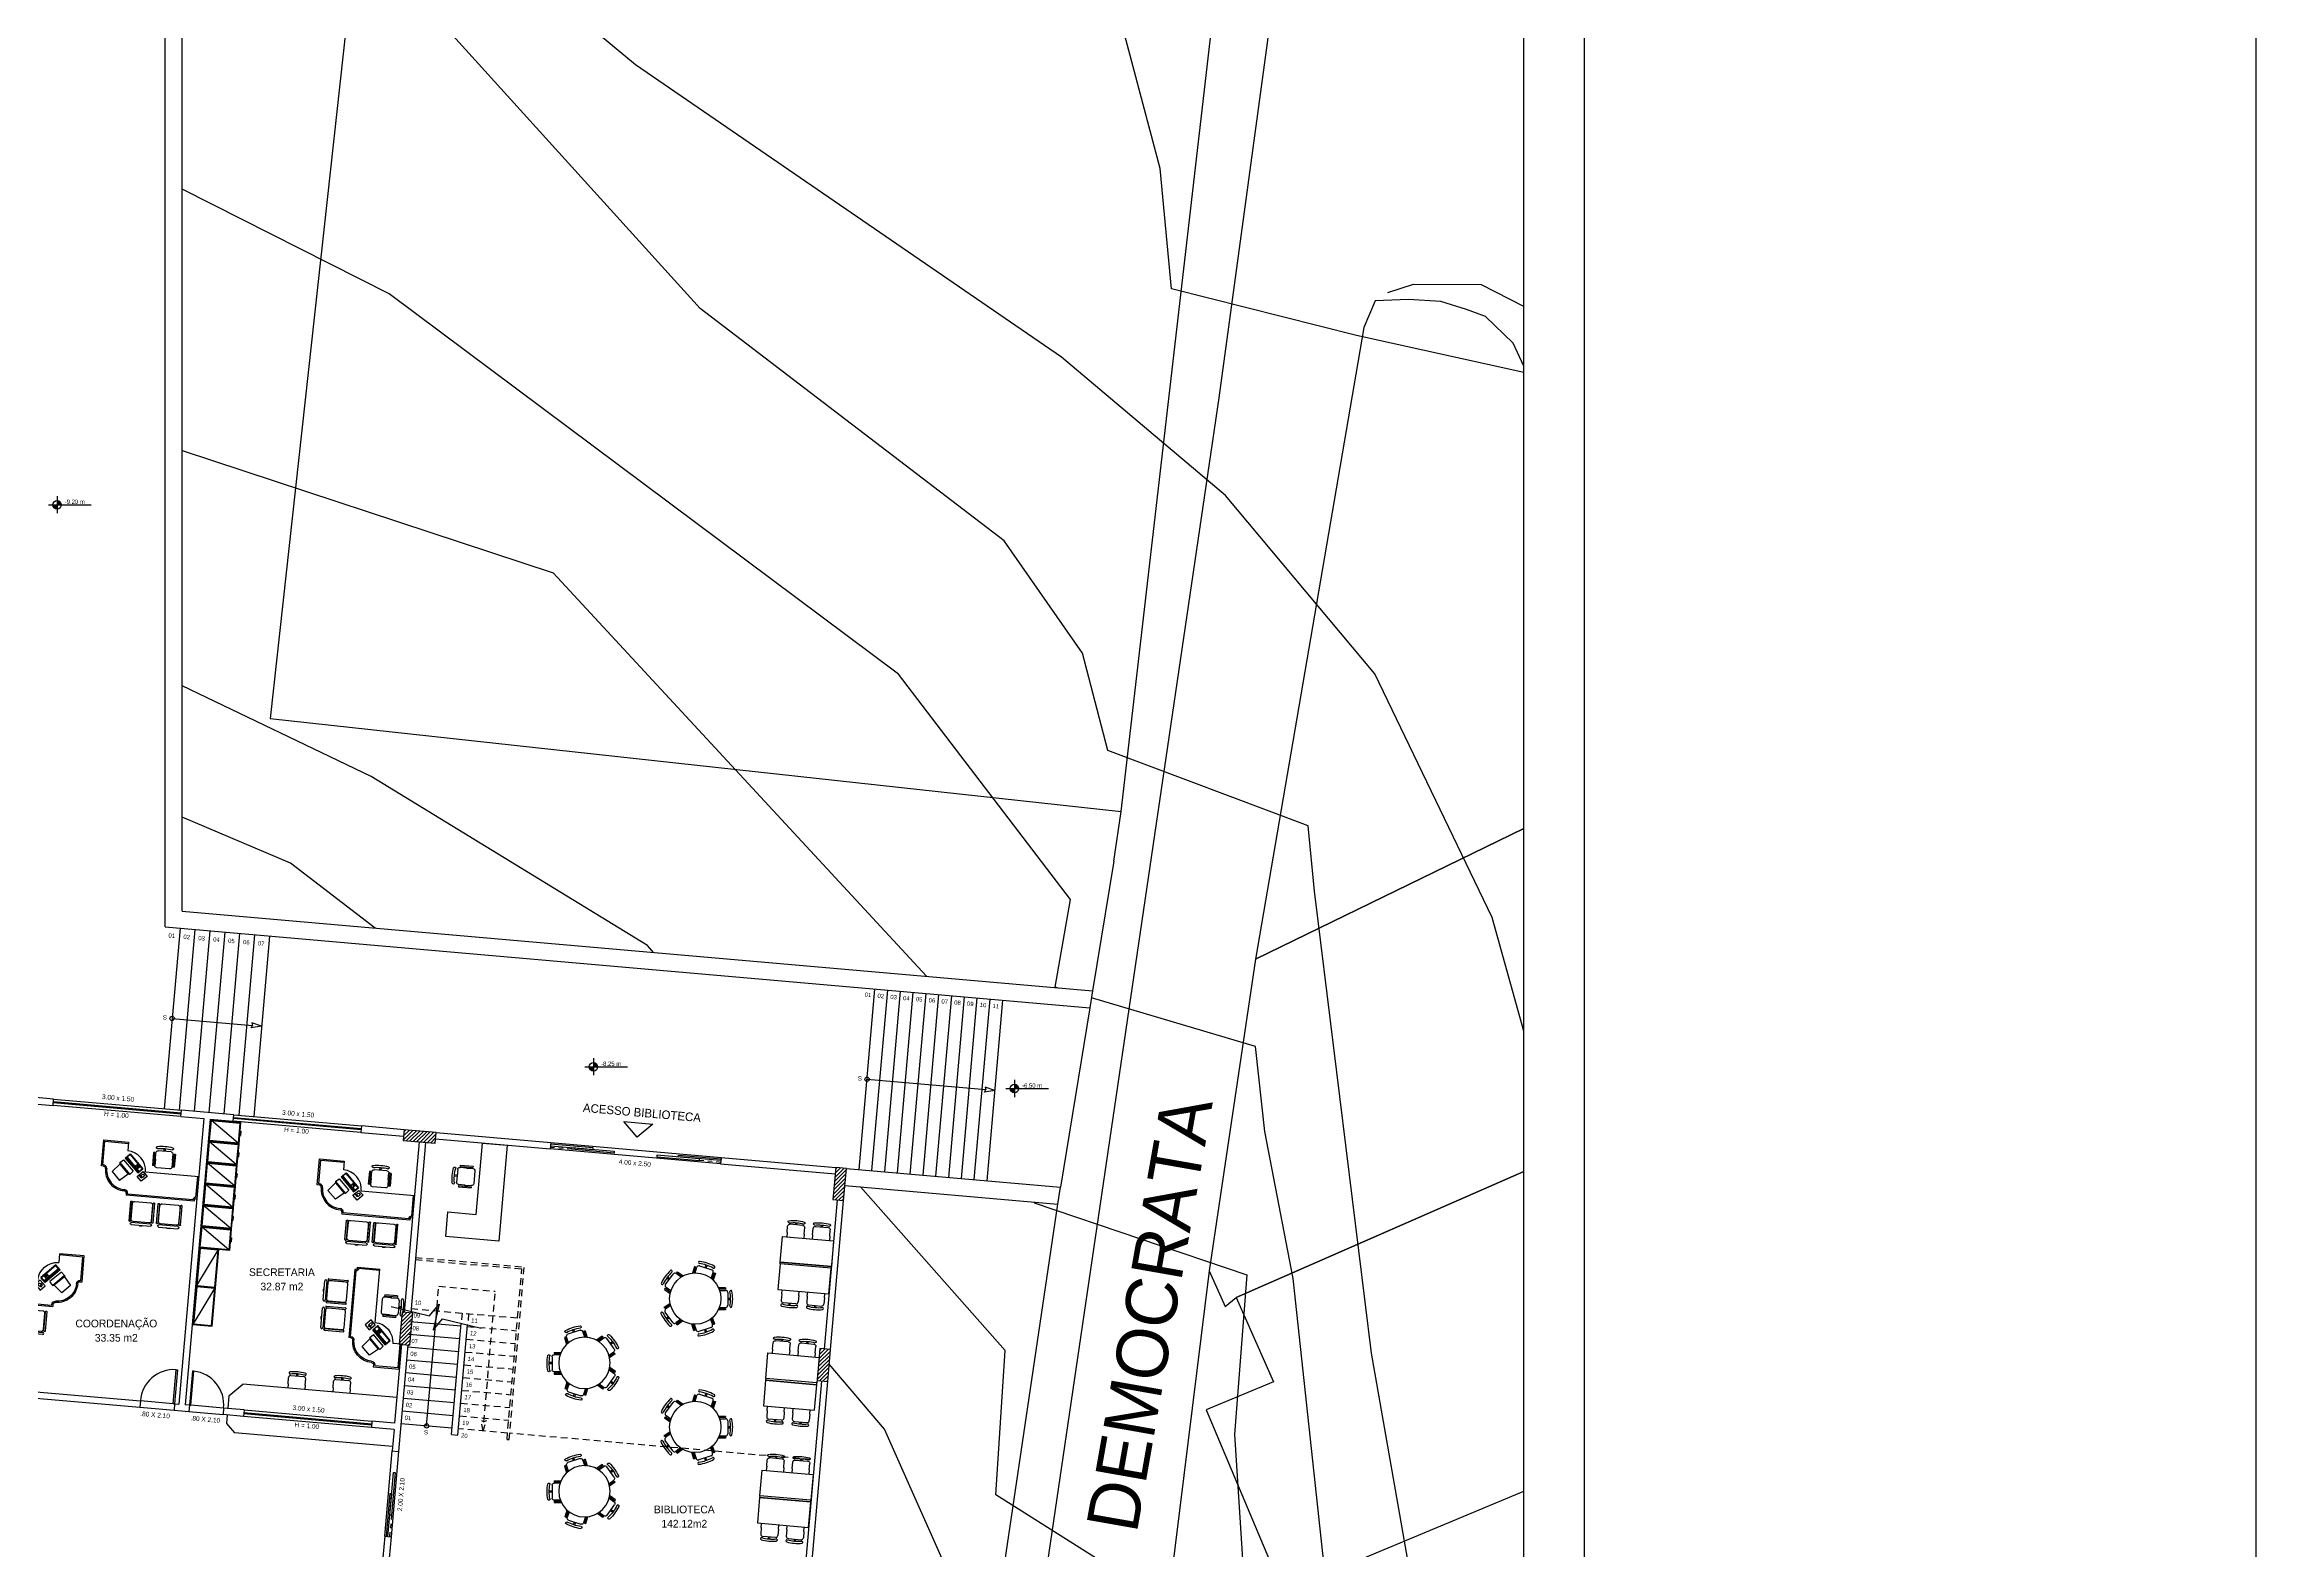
# Model space of a CAD drawing. Header units: millimetres. Extents: x 387 to 811, y 539 to 827.
# Drawn here: x 758.9 to 810.5, y 737.5 to 772.7 of the extents above; entities that cross this region are included whole.
import ezdxf
from ezdxf.enums import TextEntityAlignment as Align

# ---------------------------------------------------------------- set-up
doc = ezdxf.new("R2010")
doc.units = ezdxf.units.MM
doc.linetypes.add('HIDDEN', pattern=[9.525, 6.35, -3.175])
for name, color, linetype in [('12', 115, 'Continuous'), ('7', 8, 'Continuous'), ('CORTE_PAPEL', 7, 'Continuous'), ('cuvas de nível', 51, 'Continuous'), ('ESQUADRIAS', 6, 'Continuous'), ('FORMATO', 6, 'Continuous'), ('LINHA FINA', 8, 'Continuous'), ('MOBILIARIO', 3, 'Continuous'), ('parede vista', 2, 'Continuous'), ('PAREDES EM CORTE', 5, 'Continuous'), ('pilar', 4, 'Continuous'), ('PROJEÇÕES', 8, 'HIDDEN'), ('SIMBOLOS', 4, 'Continuous'), ('TEXTO', 4, 'Continuous')]:
    doc.layers.add(name, color=color, linetype=linetype)

# ---------------------------------------------------------------- blocks, each defined once
blk = doc.blocks.new('mesa da biblioteca')
at = {"layer": 'MOBILIARIO'}
for p, q in [((1161.278, -103.16), (1161.232, -103.16)), ((1161.278, -103.19), (1161.232, -103.19)), ((1161.278, -103.325), (1161.278, -103.025)), ((1161.478, -102.975), (1161.328, -102.975)), ((1161.278, -103.76), (1161.232, -103.76)), ((1161.278, -103.79), (1161.232, -103.79)), ((1161.278, -103.625), (1161.278, -103.925)), ((1161.478, -103.375), (1161.328, -103.375)), ((1161.478, -103.575), (1161.328, -103.575)), ((1161.478, -103.975), (1161.328, -103.975))]:
    blk.add_line(p, q, dxfattribs=at)
for points in [[(1161.478, -102.975), (1161.578, -102.975)], [(1161.478, -103.375), (1161.578, -103.375)], [(1161.478, -103.575), (1161.578, -103.575)], [(1161.478, -103.975), (1161.578, -103.975)]]:
    blk.add_lwpolyline(points, dxfattribs=at)
blk.add_lwpolyline([(1161.578, -104.075), (1162.178, -104.075), (1162.178, -102.875), (1161.578, -102.875)], close=True, dxfattribs=at)
for centre, radius, start, end in [((1162.181, -103.175), 1, 169.6601, 190.3399), ((1161.222, -103), 0.025, 349.6601, 169.6601), ((1161.222, -103.35), 0.025, 190.3399, 10.3399), ((1162.181, -103.175), 0.95, 169.6601, 190.3399), ((1161.328, -103.025), 0.05, 90, 180), ((1161.328, -103.325), 0.05, 180, 270), ((1162.181, -103.775), 1, 169.6601, 190.3399), ((1161.222, -103.6), 0.025, 349.6601, 169.6601), ((1162.181, -103.775), 0.95, 169.6601, 190.3399), ((1161.328, -103.625), 0.05, 90, 180), ((1161.222, -103.95), 0.025, 190.3399, 10.3399), ((1161.328, -103.925), 0.05, 180, 270)]:
    blk.add_arc(centre, radius, start, end, dxfattribs=at)
blk = doc.blocks.new('mesa redonda da biblioteca')
at = {"layer": 'MOBILIARIO'}
for p, q in [((1159.244, -112.664), (1159.269, -112.647)), ((1159.37, -112.744), (1159.289, -112.632)), ((1159.3, -112.562), (1159.543, -112.386)), ((1159.409, -112.483), (1159.37, -112.43)), ((1159.433, -112.465), (1159.395, -112.412)), ((1159.697, -112.513), (1159.612, -112.397)), ((1159.633, -112.382), (1159.657, -112.365)), ((1159.695, -112.51), (1159.715, -112.495)), ((1160.034, -112.517), (1160.017, -112.505)), ((1160.038, -112.518), (1160.12, -112.406)), ((1160.075, -112.374), (1160.099, -112.392)), ((1160.19, -112.395), (1160.432, -112.571)), ((1160.299, -112.474), (1160.337, -112.421)), ((1160.323, -112.492), (1160.362, -112.439)), ((1160.359, -112.758), (1160.443, -112.641)), ((1160.464, -112.656), (1160.488, -112.674)), ((1159.184, -113.46), (1159.091, -113.175)), ((1159.115, -113.088), (1159.106, -113.059)), ((1159.26, -113.067), (1159.123, -113.112)), ((1159.256, -113.068), (1159.249, -113.045)), ((1159.367, -112.748), (1159.351, -112.76)), ((1160.361, -112.755), (1160.381, -112.769)), ((1160.46, -113.079), (1160.466, -113.06)), ((1160.46, -113.084), (1160.591, -113.127)), ((1160.623, -113.19), (1160.531, -113.475)), ((1160.608, -113.074), (1160.599, -113.103)), ((1159.133, -113.303), (1159.07, -113.323)), ((1159.142, -113.332), (1159.08, -113.352)), ((1159.378, -113.449), (1159.247, -113.492)), ((1159.264, -113.544), (1159.255, -113.516)), ((1159.381, -113.453), (1159.388, -113.473)), ((1159.652, -113.658), (1159.627, -113.658)), ((1159.652, -113.654), (1159.652, -113.798)), ((1160.052, -113.659), (1160.052, -113.798)), ((1160.056, -113.658), (1160.077, -113.658)), ((1160.334, -113.464), (1160.327, -113.488)), ((1160.331, -113.463), (1160.468, -113.507)), ((1160.46, -113.531), (1160.451, -113.559)), ((1160.572, -113.347), (1160.635, -113.367)), ((1160.582, -113.318), (1160.644, -113.338)), ((1159.627, -113.798), (1159.597, -113.798)), ((1160.002, -113.848), (1159.702, -113.848)), ((1159.837, -113.848), (1159.837, -113.913)), ((1159.867, -113.848), (1159.867, -113.913)), ((1160.107, -113.798), (1160.077, -113.798))]:
    blk.add_line(p, q, dxfattribs=at)
for points in [[(1159.244, -112.664), (1159.338, -112.794)], [(1159.269, -112.647), (1159.355, -112.766)], [(1159.633, -112.382), (1159.723, -112.507)], [(1159.657, -112.365), (1159.755, -112.5)], [(1160.075, -112.374), (1159.981, -112.503)], [(1160.099, -112.392), (1160.013, -112.511)], [(1160.464, -112.656), (1160.373, -112.78)], [(1160.488, -112.674), (1160.389, -112.809)], [(1159.106, -113.059), (1159.265, -113.008)], [(1159.115, -113.088), (1159.262, -113.04)], [(1160.608, -113.074), (1160.456, -113.025)], [(1160.599, -113.103), (1160.459, -113.057)], [(1159.255, -113.516), (1159.395, -113.47)], [(1159.264, -113.544), (1159.416, -113.495)], [(1159.597, -113.798), (1159.597, -113.63)], [(1159.627, -113.798), (1159.627, -113.644)], [(1160.077, -113.798), (1160.077, -113.65)], [(1160.107, -113.798), (1160.107, -113.638)], [(1160.451, -113.559), (1160.291, -113.508)], [(1160.46, -113.531), (1160.314, -113.483)]]:
    blk.add_lwpolyline(points, dxfattribs=at)
blk.add_circle((1159.86, -113.091), 0.6, dxfattribs=at)
for centre, radius, start, end in [((1159.236, -112.516), 0.025, 136.3399, 316.3399), ((1159.941, -113.189), 1, 115.6601, 136.3399), ((1159.941, -113.189), 0.95, 115.6601, 136.3399), ((1159.329, -112.603), 0.05, 126, 216), ((1159.519, -112.31), 0.025, 295.6601, 115.6601), ((1159.572, -112.426), 0.05, 36, 126), ((1160.16, -112.436), 0.05, 54, 144), ((1160.213, -112.32), 0.025, 64.3399, 244.3399), ((1159.791, -113.199), 0.95, 43.6601, 64.3399), ((1159.791, -113.199), 1, 43.6601, 64.3399), ((1160.403, -112.612), 0.05, 324, 54), ((1160.497, -112.525), 0.025, 223.6601, 43.6601), ((1159.012, -113.174), 0.025, 7.6601, 187.6601), ((1159.978, -113.044), 1, 187.6601, 208.3399), ((1159.978, -113.044), 0.95, 187.6601, 208.3399), ((1159.139, -113.159), 0.05, 108, 198), ((1159.736, -113.059), 0.95, 331.6601, 352.3399), ((1160.576, -113.174), 0.05, 342, 72), ((1159.736, -113.059), 1, 331.6601, 352.3399), ((1160.702, -113.189), 0.025, 352.3399, 172.3399), ((1159.12, -113.507), 0.025, 208.3399, 28.3399), ((1159.231, -113.444), 0.05, 198, 288), ((1160.483, -113.46), 0.05, 252, 342), ((1160.594, -113.522), 0.025, 151.6601, 331.6601), ((1159.702, -113.798), 0.05, 180, 270), ((1159.677, -113.923), 0.025, 79.6601, 259.6601), ((1159.852, -112.964), 1, 259.6601, 280.3399), ((1159.852, -112.964), 0.95, 259.6601, 280.3399), ((1160.002, -113.798), 0.05, 270, 0), ((1160.027, -113.923), 0.025, 280.3399, 100.3399)]:
    blk.add_arc(centre, radius, start, end, dxfattribs=at)
blk = doc.blocks.new('M-CAD12')
for p, q in [((-25.5, 15), (-22.5, 15)), ((-20, 1), (-22.5, 1)), ((-20, 0), (-20, 15)), ((-15, 20), (15, 20)), ((-1.5, 20), (-1.5, 26.6)), ((1.5, 20), (1.5, 26.6)), ((20, 0), (20, 15)), ((20, 1), (22.5, 1)), ((22.5, 15), (25.5, 15)), ((-25.5, -15), (-22.5, -15)), ((-20, -1), (-22.5, -1)), ((-15, -20), (15, -20)), ((20, -1), (22.5, -1)), ((22.5, -15), (25.5, -15))]:
    blk.add_line(p, q)
for points in [[(-25.5, 15), (-25.5, -15)], [(-22.5, 15), (-22.5, -15)], [(-20, 0), (-20, -15)], [(20, 0), (20, -15)], [(22.5, 15), (22.5, -15)], [(25.5, 15), (25.5, -15)]]:
    blk.add_lwpolyline(points)
for centre, radius, start, end in [((-17.5, 27.5), 2.5, 100.3399, 280.3399), ((-15, 15), 5, 90, 180), ((0, -68.4), 100, 79.6601, 100.3399), ((0, -68.4), 95, 79.6601, 100.3399), ((15, 15), 5, 0, 90), ((17.5, 27.5), 2.5, 259.6601, 79.6601), ((-15, -15), 5, 180, 270), ((15, -15), 5, 270, 0)]:
    blk.add_arc(centre, radius, start, end)
blk = doc.blocks.new('MESA DA RECEPÇÃO')
at = {"layer": 'MOBILIARIO'}
for p, q in [((1153.678, -101.445), (1154.258, -101.445)), ((1153.678, -102.686), (1153.678, -101.445)), ((1154.258, -101.445), (1154.258, -102.106)), ((1154.258, -102.106), (1155.932, -102.106)), ((1155.932, -102.106), (1155.932, -102.686)), ((1155.932, -102.686), (1153.678, -102.686))]:
    blk.add_line(p, q, dxfattribs=at)
at = {"layer": 'MOBILIARIO', "extrusion": (0, 0, -1), "xscale": 0.009999999999990905, "yscale": 0.009999999999990905, "zscale": -0.01}
blk.add_blockref('M-CAD12', (-1155.118, -101.787), dxfattribs=at)
blk = doc.blocks.new('mesa de escritorio')
at = {"layer": 'MOBILIARIO'}
for p, q in [((679.493, -163.613), (679.493, -162.363)), ((679.493, -162.393), (679.984, -162.393)), ((680.014, -162.393), (680.014, -162.363)), ((680.043, -162.422), (680.073, -162.422)), ((680.043, -162.452), (680.043, -163.988)), ((680.073, -162.422), (680.073, -164.018)), ((680.201, -162.701), (680.201, -162.716)), ((679.102, -164.004), (679.424, -163.682)), ((679.117, -164.006), (679.319, -163.804)), ((679.21, -164.112), (679.531, -163.79)), ((679.386, -163.872), (679.319, -163.804)), ((679.326, -163.798), (679.366, -163.757)), ((679.339, -163.811), (679.326, -163.798)), ((679.339, -163.811), (679.352, -163.798)), ((679.366, -163.811), (679.352, -163.798)), ((679.379, -163.771), (679.366, -163.757)), ((679.366, -163.784), (679.379, -163.771)), ((679.379, -163.798), (679.366, -163.784)), ((679.366, -163.838), (679.406, -163.798)), ((679.366, -163.811), (679.379, -163.798)), ((679.393, -163.865), (679.366, -163.838)), ((679.373, -163.751), (679.426, -163.698)), ((679.44, -163.818), (679.373, -163.751)), ((679.393, -163.865), (679.433, -163.825)), ((679.398, -163.87), (679.438, -163.83)), ((679.433, -163.825), (679.406, -163.798)), ((679.411, -163.884), (679.452, -163.843)), ((679.531, -163.79), (679.424, -163.682)), ((679.493, -163.765), (679.426, -163.698)), ((679.452, -163.843), (679.438, -163.83)), ((679.44, -163.818), (679.493, -163.765)), ((679.445, -163.823), (679.498, -163.77)), ((679.459, -163.837), (679.445, -163.823)), ((679.459, -163.837), (679.512, -163.784)), ((679.512, -163.784), (679.498, -163.77)), ((679.558, -163.639), (679.578, -163.627)), ((679.592, -163.735), (679.567, -163.691)), ((679.629, -163.679), (679.577, -163.709)), ((679.644, -163.705), (679.592, -163.735)), ((679.592, -163.735), (679.592, -163.735)), ((679.61, -163.725), (679.595, -163.699)), ((679.612, -163.689), (679.627, -163.715)), ((679.619, -163.661), (679.644, -163.705)), ((680.201, -163.344), (680.201, -163.359)), ((678.832, -164.648), (678.832, -164.068)), ((678.832, -164.068), (679.039, -164.068)), ((678.862, -164.618), (678.862, -164.068)), ((679.21, -164.112), (679.102, -164.004)), ((679.185, -164.073), (679.117, -164.006)), ((679.185, -164.073), (679.386, -163.872)), ((679.19, -164.078), (679.203, -164.065)), ((679.203, -164.092), (679.19, -164.078)), ((679.217, -164.078), (679.203, -164.065)), ((679.203, -164.092), (679.217, -164.078)), ((679.217, -164.052), (679.27, -163.998)), ((679.23, -164.065), (679.217, -164.052)), ((679.23, -164.065), (679.284, -164.011)), ((679.254, -164.149), (679.501, -163.901)), ((679.328, -164.23), (679.254, -164.149)), ((679.284, -164.011), (679.27, -163.998)), ((679.277, -163.991), (679.331, -163.937)), ((679.291, -164.004), (679.277, -163.991)), ((679.291, -164.004), (679.345, -163.95)), ((679.328, -164.23), (679.583, -163.975)), ((679.328, -164.23), (679.361, -164.226)), ((679.345, -163.95), (679.331, -163.937)), ((679.338, -163.931), (679.391, -163.877)), ((679.351, -163.944), (679.338, -163.931)), ((679.351, -163.944), (679.405, -163.89)), ((679.361, -164.226), (679.578, -164.008)), ((679.361, -164.226), (679.551, -164.389)), ((679.405, -163.89), (679.391, -163.877)), ((679.411, -163.884), (679.398, -163.87)), ((679.583, -163.975), (679.501, -163.901)), ((679.501, -163.901), (679.501, -163.901)), ((679.551, -164.389), (679.742, -164.198)), ((679.583, -163.975), (679.578, -164.008)), ((679.578, -164.008), (679.742, -164.198)), ((680.043, -163.988), (680.027, -163.988)), ((680.027, -164.018), (680.073, -164.018)), ((679.443, -164.648), (678.832, -164.648)), ((679.413, -164.618), (678.862, -164.618)), ((679.413, -164.618), (679.413, -164.602)), ((679.443, -164.602), (679.443, -164.648))]:
    blk.add_line(p, q, dxfattribs=at)
at = {"layer": 'MOBILIARIO', "extrusion": (1.22461e-16, -1.26059e-32, -1)}
for p, q in [((680.201, -163.156), (680.201, -162.786)), ((680.661, -162.691), (680.211, -162.691)), ((680.661, -162.726), (680.211, -162.726)), ((680.251, -162.736), (680.621, -162.736)), ((680.671, -162.701), (680.671, -162.716)), ((680.671, -162.786), (680.671, -163.156)), ((680.697, -162.746), (680.697, -163.195)), ((680.747, -163.195), (680.747, -162.746)), ((680.201, -163.241), (680.201, -163.226)), ((680.661, -163.216), (680.211, -163.216)), ((680.661, -163.251), (680.211, -163.251)), ((680.621, -163.206), (680.251, -163.206)), ((680.696, -162.931), (680.671, -162.931)), ((680.696, -163.011), (680.671, -163.011)), ((680.671, -163.241), (680.671, -163.226)), ((680.757, -163.001), (680.757, -162.941)), ((680.201, -163.799), (680.201, -163.429)), ((680.661, -163.334), (680.211, -163.334)), ((680.661, -163.369), (680.211, -163.369)), ((680.251, -163.379), (680.621, -163.379)), ((680.671, -163.344), (680.671, -163.359)), ((680.671, -163.429), (680.671, -163.799)), ((680.696, -163.574), (680.671, -163.574)), ((680.696, -163.654), (680.671, -163.654)), ((680.697, -163.39), (680.697, -163.839)), ((680.747, -163.839), (680.747, -163.39)), ((680.757, -163.644), (680.757, -163.584)), ((680.201, -163.884), (680.201, -163.869)), ((680.661, -163.859), (680.211, -163.859)), ((680.661, -163.894), (680.211, -163.894)), ((680.621, -163.849), (680.251, -163.849)), ((680.671, -163.884), (680.671, -163.869))]:
    blk.add_line(p, q, dxfattribs=at)
at = {"layer": 'MOBILIARIO'}
blk.add_lwpolyline([(679.591, -163.563), (679.718, -163.691), (679.612, -163.797), (679.485, -163.669), (679.591, -163.563)], close=True, dxfattribs=at)
for centre, radius, start, end in [((680.043, -162.393), 0.059, 180, 270), ((680.043, -162.393), 0.029, 180, 270), ((679.493, -164.068), 0.454, 90, 180), ((679.689, -163.643), 0.131, 178.2587, 201.6636), ((679.516, -163.743), 0.131, 38.3364, 61.7413), ((679.493, -164.068), 0.484, 270, 0), ((679.493, -164.068), 0.454, 270, 0), ((680.027, -164.068), 0.08, 90, 180), ((680.027, -164.068), 0.05, 90, 180), ((679.493, -164.602), 0.08, 90, 180), ((679.493, -164.602), 0.05, 90, 180)]:
    blk.add_arc(centre, radius, start, end, dxfattribs=at)
at = {"layer": 'MOBILIARIO', "extrusion": (1.22461e-16, -1.26059e-32, -1)}
for centre, radius, start, end in [((-680.211, -162.701), 0.01, 0, 90), ((-680.211, -162.716), 0.01, 270, 0), ((-680.251, -162.786), 0.05, 0, 90), ((-680.621, -162.786), 0.05, 90, 180), ((-680.661, -162.701), 0.01, 90, 180), ((-680.661, -162.716), 0.01, 180, 270), ((-680.722, -162.746), 0.025, 0, 180), ((-680.251, -163.156), 0.05, 270, 0), ((-680.211, -163.226), 0.01, 0, 90), ((-680.211, -163.241), 0.01, 270, 0), ((-680.621, -163.156), 0.05, 180, 270), ((-680.661, -163.226), 0.01, 90, 180), ((-680.661, -163.241), 0.01, 180, 270), ((-680.722, -163.195), 0.025, 180, 0), ((-680.747, -162.941), 0.01, 90, 180), ((-680.747, -163.001), 0.01, 180, 270), ((-680.211, -163.344), 0.01, 0, 90), ((-680.211, -163.359), 0.01, 270, 0), ((-680.251, -163.429), 0.05, 0, 90), ((-680.251, -163.799), 0.05, 270, 0), ((-680.621, -163.429), 0.05, 90, 180), ((-680.621, -163.799), 0.05, 180, 270), ((-680.661, -163.344), 0.01, 90, 180), ((-680.661, -163.359), 0.01, 180, 270), ((-680.722, -163.39), 0.025, 0, 180), ((-680.722, -163.839), 0.025, 180, 0), ((-680.747, -163.584), 0.01, 90, 180), ((-680.747, -163.644), 0.01, 180, 270), ((-680.211, -163.869), 0.01, 0, 90), ((-680.211, -163.884), 0.01, 270, 0), ((-680.661, -163.869), 0.01, 90, 180), ((-680.661, -163.884), 0.01, 180, 270)]:
    blk.add_arc(centre, radius, start, end, dxfattribs=at)
at = {"layer": 'MOBILIARIO', "extrusion": (0, 0, -1), "xscale": 0.01, "yscale": 0.01, "zscale": -0.01, "rotation": 270}
blk.add_blockref('M-CAD12', (-679.174, -163.207), dxfattribs=at)
blk = doc.blocks.new('arquivo')
at = {"layer": 'MOBILIARIO'}
for p, q in [((1144.086, -107.435), (1144.556, -108.105)), ((1144.271, -107.42), (1144.271, -107.4)), ((1144.371, -107.42), (1144.371, -107.4))]:
    blk.add_line(p, q, dxfattribs=at)
for points in [[(1144.071, -108.12), (1144.571, -108.12), (1144.571, -107.42), (1144.071, -107.42)], [(1144.086, -108.105), (1144.556, -108.105), (1144.556, -107.435), (1144.086, -107.435)]]:
    blk.add_lwpolyline(points, close=True, dxfattribs=at)
blk.add_lwpolyline([(1144.371, -107.4), (1144.271, -107.4)], dxfattribs=at)
blk = doc.blocks.new('cadeira de escritorio')
at = {"layer": 'MOBILIARIO'}
for p, q in [((595.574, -133.382), (595.724, -133.382)), ((595.574, -133.782), (595.724, -133.782)), ((595.774, -133.432), (595.774, -133.732)), ((595.774, -133.567), (595.821, -133.567)), ((595.774, -133.597), (595.821, -133.597))]:
    blk.add_line(p, q, dxfattribs=at)
for points in [[(595.574, -133.382), (595.474, -133.382)], [(595.574, -133.782), (595.474, -133.782)]]:
    blk.add_lwpolyline(points, dxfattribs=at)
for centre, radius, start, end in [((595.724, -133.432), 0.05, 0, 90), ((595.724, -133.732), 0.05, 270, 0), ((595.83, -133.407), 0.025, 10.3399, 190.3399), ((594.871, -133.582), 0.95, 349.6601, 10.3399), ((595.83, -133.757), 0.025, 169.6601, 349.6601), ((594.871, -133.582), 1, 349.6601, 10.3399)]:
    blk.add_arc(centre, radius, start, end, dxfattribs=at)

msp = doc.modelspace()

# ---------------------------------------------------------------- hatches: boundary and pattern name
at = {"layer": 'pilar'}
h = msp.add_hatch(dxfattribs=at)
h.set_pattern_fill('ANSI31', color=8, scale=0.5, style=0)
h.set_pattern_definition([(45, (-339.84137, 852.58743), (-0.0441941738, 0.0441941738), [])])
h.paths.add_polyline_path([(767.27, 747.321), (767.249, 747.072), (767.996, 747.007), (768.017, 747.256)])
h = msp.add_hatch(dxfattribs=at)
h.set_pattern_fill('ANSI31', color=8, scale=0.5, style=0)
h.set_pattern_definition([(45, (-339.84137, 852.58743), (-0.0441941738, 0.0441941738), [])])
h.paths.add_polyline_path([(777.606, 746.417), (777.357, 746.439), (777.291, 745.692), (777.54, 745.67)])
h = msp.add_hatch(dxfattribs=at)
h.set_pattern_fill('ANSI31', color=8, scale=0.5, style=0)
h.set_pattern_definition([(45, (-349.97703, 849.20794), (-0.0441941738, 0.0441941738), [])])
h.paths.add_polyline_path([(767.47, 743.037), (767.221, 743.059), (767.156, 742.312), (767.405, 742.29)])
h = msp.add_hatch(dxfattribs=at)
h.set_pattern_fill('ANSI31', color=8, scale=0.5, style=0)
h.set_pattern_definition([(45, (-340.211756, 848.35391), (-0.0441941738, 0.0441941738), [])])
h.paths.add_polyline_path([(777.235, 742.183), (776.986, 742.205), (776.921, 741.458), (777.17, 741.436)])
at = {"layer": 'SIMBOLOS'}
h = msp.add_hatch(color=256, dxfattribs=at)
h.dxf.hatch_style = 1
h.paths.add_polyline_path([(759.157, 761.924), (759.057, 761.924, 0.414214), (759.157, 761.824)])
h.paths.add_polyline_path([(759.157, 762.024), (759.157, 761.924), (759.257, 761.924, 0.414214)])
h = msp.add_hatch(color=256, dxfattribs=at)
h.dxf.hatch_style = 1
h.paths.add_polyline_path([(771.692, 748.793), (771.592, 748.793, 0.414214), (771.692, 748.693)])
h.paths.add_polyline_path([(771.692, 748.893), (771.692, 748.793), (771.792, 748.793, 0.414214)])
h = msp.add_hatch(color=256, dxfattribs=at)
h.dxf.hatch_style = 1
h.paths.add_polyline_path([(781.532, 748.284), (781.432, 748.284, 0.414214), (781.532, 748.184)])
h.paths.add_polyline_path([(781.532, 748.384), (781.532, 748.284), (781.632, 748.284, 0.414214)])

# ---------------------------------------------------------------- linework, layer by layer
at = {"color": 2}
msp.add_lwpolyline([(698.178, 826.512), (810.545, 826.512), (810.545, 669.51), (698.178, 669.51)], close=True, dxfattribs=at)
at = {"layer": '12'}
for p, q in [((780.366, 724.003, 54), (786.316, 764.423, 54)), ((783.856, 753.599, 121.59), (783.359, 750.566, 96.011))]:
    msp.add_line(p, q, dxfattribs=at)
for points, elevation in [([(793.44, 766.558), (792.446, 767.063), (790.856, 767.073), (790.256, 766.873)], 54), ([(783.856, 753.599), (784.026, 754.753)], 121.59), ([(773.441, 724.865), (778.037, 724.061), (779.456, 724.693), (782.544, 745.583)], 54), ([(786.086, 744.023), (784.996, 735.213)], 54)]:
    msp.add_lwpolyline(points, dxfattribs=dict(at, elevation=elevation))
msp.add_polyline3d([(786.316, 764.423, 113.37), (787.676, 774.383, 113.83), (790.196, 792.483, 114.25), (791.456, 801.323, 114.69)], dxfattribs=at)
at = {"layer": '7'}
for p, q in [((784.026, 754.753, 121.59), (786.366, 774.973, 121.48)), ((765.916, 773.103, 117.81), (764.136, 756.933, 117.94)), ((764.136, 756.933, 117.94), (784.026, 754.753, 121.59)), ((770.695, 747.021, 54), (774.68, 746.673, 54)), ((774.666, 746.523, 54), (770.682, 746.872, 54)), ((766.816, 737.825, 54), (766.99, 739.817, 54)), ((767.14, 739.804, 54), (766.965, 737.812, 54))]:
    msp.add_line(p, q, dxfattribs=at)
for points in [[(793.44, 765.162, 122.553), (793.186, 765.703, 122.58), (792.546, 766.323, 123.68), (792.096, 766.483, 124.08), (791.496, 766.673, 124.08), (790.746, 766.723, 124.09), (789.966, 766.693, 124.1), (789.696, 766.063, 124.11), (787.166, 751.303, 122.62)], [(793.44, 754.362, 120.592), (787.166, 751.303, 118.42), (786.086, 744.023, 116.86), (786.456, 743.193, 117.98), (786.716, 743.403, 123.28), (793.44, 746.348, 122.533)], [(787.166, 751.303, 122.62), (793.44, 754.362, 122.318)], [(793.44, 746.348, 122.533), (786.716, 743.403, 123.28), (787.586, 741.433, 123.3), (786.016, 740.773, 120.53), (787.806, 736.523, 120.19), (793.44, 738.874, 120.706)], [(788.236, 728.443, 121.24), (784.336, 726.513, 117.14), (784.996, 735.213, 117.85), (785.086, 735.233, 117.25), (787.806, 736.523, 120.19), (793.44, 738.874, 120.706)]]:
    msp.add_polyline3d(points, dxfattribs=at)
at = {"layer": 'CORTE_PAPEL', "elevation": 74.516}
msp.add_lwpolyline([(710.756, 684.72), (794.856, 684.72), (794.856, 812.115), (710.756, 812.115)], close=True, dxfattribs=at)
at = {"layer": 'cuvas de nível'}
for points in [[(793.44, 765.014, 115), (789.526, 765.883, 115), (785.206, 766.973, 115), (784.936, 769.783, 115), (782.846, 777.683, 115), (780.226, 779.813, 115), (775.456, 782.733, 115), (768.876, 785.583, 115), (765.816, 786.213, 115), (763.082, 787.231, 115)], [(793.44, 749.622, 114), (792.696, 752.283, 114), (789.956, 757.973, 114), (786.466, 762.143, 114), (782.636, 765.373, 114), (772.676, 772.203, 114), (763.082, 780.168, 114)], [(793.44, 725.061, 113), (792.386, 727.813, 113), (789.876, 742.103, 113), (788.546, 752.893, 113), (788.396, 754.423, 113), (783.716, 756.183, 113), (783.126, 758.453, 113), (781.296, 761.083, 113), (774.186, 766.513, 113), (768.326, 772.973, 113), (763.082, 776.16, 113)], [(782.539, 750.637, 112), (782.486, 750.653, 112), (782.846, 752.703, 112), (778.826, 757.963, 112), (766.916, 766.853, 112), (762.082, 769.301, 112)], [(762.082, 763.19, 111), (770.756, 760.333, 111), (779.475, 750.906, 111)], [(766.496, 755.573, 110), (762.082, 757.691, 110)], [(773.097, 751.464, 110), (772.956, 751.623, 110), (766.496, 755.573, 110)], [(764.616, 753.553, 109), (762.082, 754.625, 109)], [(766.592, 752.033, 109), (764.616, 753.553, 109)], [(793.44, 716.559, 112), (790.806, 724.303, 112), (788.966, 735.323, 112), (788.046, 743.843, 112), (787.386, 747.283, 112), (787.166, 749.263, 112), (783.333, 750.402, 112)], [(793.44, 703.029, 110), (790.816, 707.573, 110), (788.046, 716.623, 110), (786.506, 725.553, 110), (785.776, 733.093, 110), (785.846, 735.793, 110), (781.096, 738.793, 110), (781.316, 742.163, 110), (777.937, 745.986, 110)], [(781.996, 745.631, 111), (781.996, 745.613, 111), (786.966, 743.933, 111), (786.676, 740.203, 111), (786.986, 735.343, 111), (790.306, 714.953, 111), (793.44, 710.634, 111)], [(793.44, 693.755, 109), (793.196, 694.233, 109), (789.656, 703.533, 109), (786.146, 714.143, 109), (784.896, 721.163, 109), (784.676, 726.723, 109), (785.046, 730.163, 109), (780.216, 732.943, 109), (780.216, 736.453, 109), (778.496, 740.323, 109), (777.206, 741.843, 109)]]:
    msp.add_polyline3d(points, dxfattribs=at)
at = {"layer": 'ESQUADRIAS'}
for p, q in [((762.057, 747.687, 54), (759.069, 747.948, 54)), ((759.071, 747.978, 54), (762.06, 747.717, 54)), ((766.266, 747.319, 54), (763.278, 747.58, 54)), ((763.28, 747.61, 54), (766.269, 747.349, 54)), ((766.509, 740.421, 54), (763.52, 740.683, 54)), ((763.523, 740.713, 54), (766.511, 740.451, 54))]:
    msp.add_line(p, q, dxfattribs=at)
at = {"layer": 'ESQUADRIAS', "elevation": 54}
for points in [[(770.688, 746.947), (771.684, 746.86), (771.688, 746.899), (770.692, 746.987)], [(771.186, 746.903), (772.182, 746.816), (772.179, 746.776), (771.183, 746.863)], [(773.175, 746.689), (774.171, 746.602), (774.175, 746.642), (773.179, 746.729)], [(774.673, 746.598), (773.677, 746.685), (773.68, 746.725), (774.676, 746.638)], [(761.874, 740.917), (761.944, 741.714), (761.974, 741.711), (761.904, 740.915)], [(762.283, 740.881), (762.352, 741.678), (762.322, 741.681), (762.253, 740.884)], [(766.934, 738.316), (767.021, 739.312), (767.061, 739.309), (766.974, 738.313)], [(766.891, 737.818), (766.978, 738.814), (766.938, 738.818), (766.851, 737.822)]]:
    msp.add_lwpolyline(points, close=True, dxfattribs=at)
msp.add_lwpolyline([(766.963, 743.193), (767.865, 742.976), (768.088, 743.243), (767.945, 742.636), (768.168, 742.903), (769.07, 742.686)], dxfattribs=at)
at = {"layer": 'FORMATO', "elevation": 74.516}
msp.add_lwpolyline([(712.172, 693.215), (793.44, 693.215), (793.44, 810.699), (712.172, 810.699)], close=True, dxfattribs=at)
at = {"layer": 'LINHA FINA'}
for p, q in [((762.031, 752.03, 54), (761.662, 747.812, 54)), ((762.379, 752, 54), (762.01, 747.781, 54)), ((762.728, 751.969, 54), (762.359, 747.751, 54)), ((763.077, 751.939, 54), (762.708, 747.72, 54)), ((763.425, 751.908, 54), (763.056, 747.69, 54)), ((763.774, 751.878, 54), (763.405, 747.659, 54)), ((764.123, 751.847, 54), (763.754, 747.629, 54)), ((777.905, 746.391, 54), (778.274, 750.609, 54)), ((778.204, 746.365, 54), (778.573, 750.583, 54)), ((778.502, 746.339, 54), (778.871, 750.557, 54)), ((778.801, 746.312, 54), (779.17, 750.531, 54)), ((779.1, 746.286, 54), (779.469, 750.505, 54)), ((779.399, 746.26, 54), (779.768, 750.478, 54)), ((779.698, 746.234, 54), (780.067, 750.452, 54)), ((779.997, 746.208, 54), (780.366, 750.426, 54)), ((780.296, 746.182, 54), (780.665, 750.4, 54)), ((780.594, 746.155, 54), (780.963, 750.374, 54)), ((780.893, 746.129, 54), (781.262, 750.348, 54)), ((783.295, 750.17, 92.673), (782.609, 745.979, 57.338)), ((761.094, 740.835, 54), (761.891, 740.765, 54)), ((761.874, 740.917, 54), (761.107, 740.984, 54)), ((762.24, 740.735, 54), (763.037, 740.665, 54)), ((763.05, 740.814, 54), (762.283, 740.881, 54))]:
    msp.add_line(p, q, dxfattribs=at)
for centre, start, end in [((761.89, 740.931, 54), 86.0947, 176.0947), ((762.269, 740.898, 54), 353.9053, 83.9053)]:
    msp.add_arc(centre, 0.785, start, end, dxfattribs=at)
at = {"layer": 'MOBILIARIO'}
for p, q in [((761.682, 752.061, 54), (761.682, 772.91, 54)), ((762.082, 752.427, 54), (762.082, 772.91, 54)), ((761.682, 752.061, 54), (783.295, 750.17, 54)), ((762.082, 752.427, 54), (783.359, 750.566, 54)), ((783.359, 750.566, 54), (783.295, 750.17, 54)), ((777.606, 746.417, 54), (782.609, 745.979, 54)), ((777.571, 746.018, 54), (782.544, 745.583, 54)), ((782.544, 745.583, 54), (782.609, 745.979, 54)), ((762.427, 743.679, 54), (762.921, 744.51, 54)), ((766.179, 744.108, 54), (766.698, 744.063, 54)), ((762.349, 742.783, 54), (762.843, 743.613, 54)), ((763.175, 741.104, 54), (763.5, 741.377, 54)), ((767.099, 741.062, 54), (763.5, 741.377, 54)), ((763.175, 741.104, 54), (763.149, 740.806, 54)), ((763.136, 740.656, 54), (763.119, 740.457, 54)), ((763.119, 740.457, 54), (763.301, 740.24, 54)), ((766.999, 739.917, 54), (763.301, 740.24, 54))]:
    msp.add_line(p, q, dxfattribs=at)
at = {"layer": 'MOBILIARIO', "color": 8}
for p, q in [((767.405, 742.842, 54), (768.601, 742.738, 54)), ((767.794, 740.399, 54), (768.038, 743.183, 54)), ((767.353, 742.245, 54), (768.549, 742.14, 54)), ((767.379, 742.544, 54), (768.575, 742.439, 54)), ((767.327, 741.946, 54), (768.522, 741.841, 54)), ((767.275, 741.348, 54), (768.47, 741.243, 54)), ((767.301, 741.647, 54), (768.496, 741.542, 54)), ((767.222, 740.75, 54), (768.418, 740.646, 54)), ((767.249, 741.049, 54), (768.444, 740.945, 54)), ((768.392, 740.347, 54), (767.196, 740.452, 54))]:
    msp.add_line(p, q, dxfattribs=at)
at = {"layer": 'MOBILIARIO', "elevation": 54}
for points in [[(762.411, 743.666), (762.859, 743.627), (762.937, 744.523), (762.489, 744.562)], [(762.427, 743.679), (762.845, 743.643), (762.921, 744.51), (762.503, 744.546)], [(776.059, 744.228), (777.255, 744.124), (777.251, 744.084), (776.056, 744.189)], [(762.332, 742.769), (762.781, 742.73), (762.859, 743.627), (762.411, 743.666)], [(762.349, 742.783), (762.767, 742.746), (762.843, 743.613), (762.424, 743.65)], [(775.717, 741.468), (776.913, 741.363), (776.916, 741.403), (775.721, 741.508)], [(775.578, 738.73), (776.774, 738.625), (776.777, 738.665), (775.582, 738.769)]]:
    msp.add_lwpolyline(points, close=True, dxfattribs=at)
at = {"layer": 'MOBILIARIO', "color": 8}
msp.add_circle((767.794, 740.399, 54), 0.05, dxfattribs=at)
at = {"layer": 'parede vista'}
for p, q in [((759.077, 748.038, 54), (762.065, 747.777, 54)), ((762.052, 747.627, 54), (759.064, 747.889, 54)), ((766.261, 747.259, 54), (763.272, 747.52, 54)), ((763.286, 747.67, 54), (766.274, 747.408, 54)), ((763.528, 740.772, 54), (766.516, 740.511, 54)), ((766.503, 740.362, 54), (763.515, 740.623, 54))]:
    msp.add_line(p, q, dxfattribs=at)
at = {"layer": 'PAREDES EM CORTE'}
for p, q in [((758.067, 747.976, 54), (759.064, 747.889, 54)), ((759.077, 748.038, 54), (758.08, 748.125, 54)), ((762.588, 747.58, 54), (762.004, 740.906, 54)), ((762.052, 747.627, 54), (762.588, 747.58, 54)), ((763.286, 747.67, 54), (762.065, 747.777, 54)), ((762.737, 747.567, 54), (762.153, 740.893, 54)), ((762.737, 747.567, 54), (763.272, 747.52, 54)), ((767.27, 747.321, 54), (766.274, 747.408, 54)), ((766.261, 747.259, 54), (767.257, 747.172, 54)), ((767.622, 747.039, 54), (767.273, 743.055, 54)), ((767.772, 747.026, 54), (767.423, 743.042, 54)), ((768.004, 747.106, 54), (770.682, 746.872, 54)), ((768.017, 747.256, 54), (770.695, 747.022, 54)), ((770.695, 747.022, 54), (770.682, 746.872, 54)), ((774.68, 746.673, 54), (774.666, 746.523, 54)), ((774.666, 746.523, 54), (777.344, 746.289, 54)), ((774.68, 746.673, 54), (777.357, 746.439, 54)), ((777.391, 745.683, 54), (777.086, 742.197, 54)), ((777.235, 742.183, 54), (777.54, 745.67, 54)), ((768.379, 740.197, 54), (768.606, 742.798, 54)), ((768.528, 740.184, 54), (768.754, 742.762, 54)), ((767.208, 742.308, 54), (767.047, 740.465, 54)), ((767.358, 742.295, 54), (767.14, 739.804, 54)), ((756.219, 741.261, 54), (761.094, 740.835, 54)), ((756.286, 741.406, 54), (761.107, 740.984, 54)), ((777.021, 741.449, 54), (776.585, 736.468, 54)), ((776.734, 736.455, 54), (777.17, 741.436, 54)), ((761.107, 740.984, 54), (761.094, 740.835, 54)), ((761.904, 740.915, 54), (761.891, 740.765, 54)), ((761.891, 740.765, 54), (762.24, 740.735, 54)), ((761.904, 740.915, 54), (762.004, 740.906, 54)), ((762.253, 740.884, 54), (762.153, 740.893, 54)), ((762.253, 740.884, 54), (762.24, 740.735, 54)), ((763.05, 740.814, 54), (763.037, 740.665, 54)), ((763.528, 740.772, 54), (763.05, 740.814, 54)), ((763.528, 740.772, 54), (763.515, 740.623, 54)), ((763.515, 740.623, 54), (763.037, 740.665, 54)), ((766.516, 740.511, 54), (766.503, 740.362, 54)), ((767.034, 740.315, 54), (766.503, 740.362, 54)), ((767.047, 740.465, 54), (766.516, 740.511, 54)), ((767.034, 740.315, 54), (766.99, 739.817, 54)), ((768.379, 740.197, 54), (768.528, 740.184, 54)), ((766.99, 739.817, 54), (767.14, 739.804, 54)), ((766.816, 737.825, 54), (766.772, 737.327, 54)), ((766.816, 737.825, 54), (766.965, 737.812, 54)), ((766.965, 737.812, 54), (766.922, 737.313, 54))]:
    msp.add_line(p, q, dxfattribs=at)
at = {"layer": 'pilar', "elevation": 54}
for points in [[(759.064, 747.889), (759.077, 748.038)], [(762.052, 747.627), (762.065, 747.777)], [(763.272, 747.52), (763.286, 747.67)], [(766.274, 747.408), (766.261, 747.259)]]:
    msp.add_lwpolyline(points, dxfattribs=at)
for points in [[(767.996, 747.007), (768.017, 747.256), (767.27, 747.321), (767.249, 747.072)], [(777.606, 746.417), (777.357, 746.439), (777.291, 745.692), (777.54, 745.67)], [(767.47, 743.037), (767.221, 743.059), (767.156, 742.312), (767.405, 742.29)], [(777.235, 742.183), (776.986, 742.205), (776.921, 741.458), (777.17, 741.436)]]:
    msp.add_lwpolyline(points, close=True, dxfattribs=at)
at = {"layer": 'PROJEÇÕES', "ltscale": 0.005}
for p, q in [((771.183, 746.863, 54), (770.685, 746.907, 54)), ((774.669, 746.558, 54), (774.171, 746.602, 54)), ((766.974, 738.313, 54), (766.93, 737.815, 54))]:
    msp.add_line(p, q, dxfattribs=at)
at = {"layer": 'PROJEÇÕES', "ltscale": 0.025}
for p, q in [((767.536, 744.337, 54), (770.076, 744.114, 54)), ((767.532, 744.287, 54), (770.022, 744.069, 54)), ((769.674, 740.084, 54), (770.022, 744.069, 54)), ((769.724, 740.08, 54), (770.076, 744.114, 54)), ((768.038, 743.183, 54), (768.079, 743.662, 54)), ((768.079, 743.662, 54), (769.399, 743.546, 54)), ((769.133, 740.496, 54), (769.399, 743.546, 54)), ((767.432, 743.141, 54), (769.922, 742.923, 54)), ((768.627, 743.037, 54), (768.606, 742.798, 54)), ((768.776, 743.024, 54), (768.754, 742.762, 54)), ((768.724, 742.426, 54), (769.87, 742.326, 54)), ((768.75, 742.725, 54), (769.896, 742.624, 54)), ((768.672, 741.828, 54), (769.818, 741.728, 54)), ((768.698, 742.127, 54), (769.844, 742.027, 54)), ((768.62, 741.23, 54), (769.765, 741.13, 54)), ((768.646, 741.529, 54), (769.791, 741.429, 54)), ((768.593, 740.932, 54), (769.739, 740.831, 54)), ((769.687, 740.234, 54), (768.541, 740.334, 54)), ((768.567, 740.633, 54), (769.713, 740.532, 54)), ((776.76, 739.615, 54), (769.737, 740.229, 54)), ((769.674, 740.084, 54), (769.724, 740.08, 54))]:
    msp.add_line(p, q, dxfattribs=at)
at = {"layer": 'PROJEÇÕES', "ltscale": 0.025, "elevation": 54}
for points in [[(769.114, 740.284), (769.075, 740.526), (769.133, 740.496)], [(769.114, 740.284), (769.194, 740.515), (769.133, 740.496)]]:
    msp.add_lwpolyline(points, dxfattribs=at)
at = {"layer": 'SIMBOLOS'}
for p, q in [((758.957, 761.924, 54), (759.957, 761.924, 54)), ((759.157, 762.124, 54), (759.157, 761.724, 54)), ((771.692, 748.993, 54), (771.692, 748.593, 54)), ((771.492, 748.793, 54), (772.492, 748.793, 54)), ((781.532, 748.484, 54), (781.532, 748.084, 54)), ((781.332, 748.284, 54), (782.332, 748.284, 54))]:
    msp.add_line(p, q, dxfattribs=at)
at = {"layer": 'SIMBOLOS', "elevation": 54}
for points in [[(763.938, 749.738), (763.696, 749.7), (763.726, 749.757)], [(763.938, 749.738), (763.706, 749.818), (763.726, 749.757)], [(781.078, 748.239), (780.836, 748.2), (780.866, 748.257)], [(781.078, 748.239), (780.846, 748.318), (780.866, 748.257)]]:
    msp.add_lwpolyline(points, dxfattribs=at)
at = {"layer": 'SIMBOLOS'}
for centre, radius in [((759.157, 761.924, 54), 0.1), ((761.846, 749.921, 54), 0.05), ((771.692, 748.793, 54), 0.1), ((778.089, 748.5, 54), 0.05), ((781.532, 748.284, 54), 0.1)]:
    msp.add_circle(centre, radius, dxfattribs=at)
at = {"layer": 'TEXTO'}
for p, q in [((761.846, 749.921, 54), (763.726, 749.757, 54)), ((778.089, 748.5, 54), (780.866, 748.257, 54))]:
    msp.add_line(p, q, dxfattribs=at)
at = {"layer": 'TEXTO', "elevation": 54}
msp.add_lwpolyline([(772.713, 747.146), (772.406, 747.512), (773.079, 747.453)], close=True, dxfattribs=at)

# ---------------------------------------------------------------- block references
at = {"layer": 'LINHA FINA', "xscale": -1, "rotation": 265}
for p in [(770.703, -402.088, 54), (770.659, -402.586, 54), (770.616, -403.084, 54), (770.572, -403.582, 54), (770.528, -404.081, 54), (770.485, -404.579, 54)]:
    msp.add_blockref('arquivo', p, dxfattribs=at)
at = {"layer": 'MOBILIARIO'}
for name, p, rotation in [('mesa de escritorio', (983.436, 1408.981, 54), 265.0000000000065), ('MESA DA RECEPÇÃO', (566.634, -395.624, 54), 84.99999999999999), ('mesa de escritorio', (988.479, 1408.539, 54), 265.0000000000065), ('mesa redonda da biblioteca', (660.984, -416.484, 54), 90), ('mesa da biblioteca', (572.282, -404.601, 54), 84.99999999999999), ('cadeira de escritorio', (579.775, 159.702, 54), 84.99999999999999), ('cadeira de escritorio', (580.827, 159.61, 54), 84.99999999999999), ('mesa redonda da biblioteca', (660.984, -419.484, 54), 90), ('mesa da biblioteca', (571.943, -407.322, 54), 84.99999999999999), ('mesa da biblioteca', (571.804, -410.06, 54), 84.99999999999999)]:
    msp.add_blockref(name, p, dxfattribs=dict(at, rotation=rotation))
at = {"layer": 'MOBILIARIO', "xscale": -1}
for name, p, rotation in [('mesa da biblioteca', (774.866, 1910.951, 54), 85.00000000000001), ('mesa de escritorio', (654.937, 1434.972, 54), 85.00000000000001), ('mesa de escritorio', (1457.756, 846.587, 54), 355.0000000000003), ('mesa redonda da biblioteca', (884.574, -417.988, 54), 270), ('mesa da biblioteca', (774.528, 1908.23, 54), 85.00000000000001), ('mesa redonda da biblioteca', (884.574, -420.988, 54), 270), ('mesa da biblioteca', (774.389, 1905.491, 54), 85.00000000000001)]:
    msp.add_blockref(name, p, dxfattribs=dict(at, rotation=rotation))

# ---------------------------------------------------------------- texts
at = {"layer": 'MOBILIARIO', "color": 8, "width": 1.1}
msp.add_text('S', height=0.1, rotation=175, dxfattribs=at).set_placement((767.789, 740.302, 54), align=Align.CENTER)
at = {"layer": 'PROJEÇÕES', "ltscale": 0.025}
for s, p in [('10', (767.594, 743.278, 54)), ('11', (768.913, 742.861, 54)), ('13', (768.861, 742.263, 54)), ('12', (768.887, 742.562, 54)), ('15', (768.808, 741.666, 54)), ('14', (768.834, 741.964, 54)), ('16', (768.782, 741.367, 54)), ('18', (768.73, 740.769, 54)), ('17', (768.756, 741.068, 54)), ('20', (768.678, 740.171, 54)), ('19', (768.704, 740.47, 54))]:
    msp.add_text(s, height=0.1, rotation=355, dxfattribs=at).set_placement(p, align=Align.MIDDLE_CENTER)
at = {"layer": 'SIMBOLOS'}
for s, p in [('-9.20 m', (759.572, 761.945, 54)), ('-8.25 m', (772.108, 748.813, 54)), ('-6.50 m', (781.947, 748.304, 54))]:
    msp.add_text(s, height=0.1, dxfattribs=at).set_placement(p, align=Align.CENTER)
at = {"layer": 'SIMBOLOS', "width": 1.1}
for p in [(761.672, 749.893, 54), (777.915, 748.472, 54)]:
    msp.add_text('S', height=0.1, rotation=355, dxfattribs=at).set_placement(p, align=Align.CENTER)
at = {"layer": 'TEXTO'}
for s, height, rotation, p in [('01', 0.1, 355, (761.838, 751.857, 54)), ('02', 0.1, 355, (762.187, 751.826, 54)), ('03', 0.1, 355, (762.536, 751.796, 54)), ('04', 0.1, 355, (762.884, 751.765, 54)), ('05', 0.1, 355, (763.233, 751.734, 54)), ('06', 0.1, 355, (763.582, 751.704, 54)), ('07', 0.1, 355, (763.93, 751.673, 54)), ('01', 0.1, 355, (778.111, 750.473, 54)), ('02', 0.1, 355, (778.41, 750.447, 54)), ('03', 0.1, 355, (778.709, 750.42, 54)), ('04', 0.1, 355, (779.008, 750.394, 54)), ('05', 0.1, 355, (779.307, 750.368, 54)), ('06', 0.1, 355, (779.606, 750.342, 54)), ('07', 0.1, 355, (779.904, 750.316, 54)), ('08', 0.1, 355, (780.203, 750.29, 54)), ('09', 0.1, 355, (780.502, 750.264, 54)), ('10', 0.1, 355, (780.801, 750.237, 54)), ('11', 0.1, 355, (781.1, 750.211, 54)), ('3.00 x 1.50', 0.11, 355, (760.584, 748.062, 54)), ('H = 1.00', 0.11, 355, (760.544, 747.671, 54)), ('3.00 x 1.50', 0.11, 355, (764.793, 747.693, 54)), ('H = 1.00', 0.11, 355, (764.753, 747.303, 54)), ('4.00 x 2.50', 0.11, 355, (772.661, 746.543, 54)), ('09', 0.1, 355, (767.568, 742.979, 54)), ('07', 0.1, 355, (767.516, 742.381, 54)), ('08', 0.1, 355, (767.542, 742.68, 54)), ('05', 0.1, 355, (767.463, 741.783, 54)), ('06', 0.1, 355, (767.49, 742.082, 54)), ('03', 0.1, 355, (767.411, 741.186, 54)), ('04', 0.1, 355, (767.437, 741.484, 54)), ('.80 X 2.10', 0.11, 355, (761.45, 740.658, 54)), ('3.00 x 1.50', 0.11, 355, (765.036, 740.796, 54)), ('02', 0.1, 355, (767.385, 740.887, 54)), ('.80 X 2.10', 0.11, 355, (762.625, 740.555, 54)), ('H = 1.00', 0.11, 355, (764.995, 740.405, 54)), ('01', 0.1, 355, (767.359, 740.588, 54)), ('2.00 X 2.10', 0.11, 85, (767.197, 738.795, 54))]:
    msp.add_text(s, height=height, rotation=rotation, dxfattribs=at).set_placement(p, align=Align.MIDDLE_CENTER)
msp.add_text('ACESSO BIBLIOTECA', height=0.2, rotation=355, dxfattribs=at).set_placement((772.819, 747.62, 54), align=Align.CENTER)
msp.add_text('DEMOCRATA', height=1.2, rotation=80, dxfattribs=at).set_placement((784.389, 737.867, -15.28))
for s, p in [('SECRETARIA', (764.413, 743.991)), ('32.87 m2', (764.413, 743.657)), ('COORDENAÇÃO', (760.543, 742.793, 54)), ('33.35 m2', (760.543, 742.459, 54)), ('BIBLIOTECA', (773.817, 738.448, 54)), ('142.12m2', (773.817, 738.115, 54))]:
    msp.add_text(s, height=0.18, dxfattribs=at).set_placement(p, align=Align.MIDDLE_CENTER)

doc.saveas('drawing.dxf')
